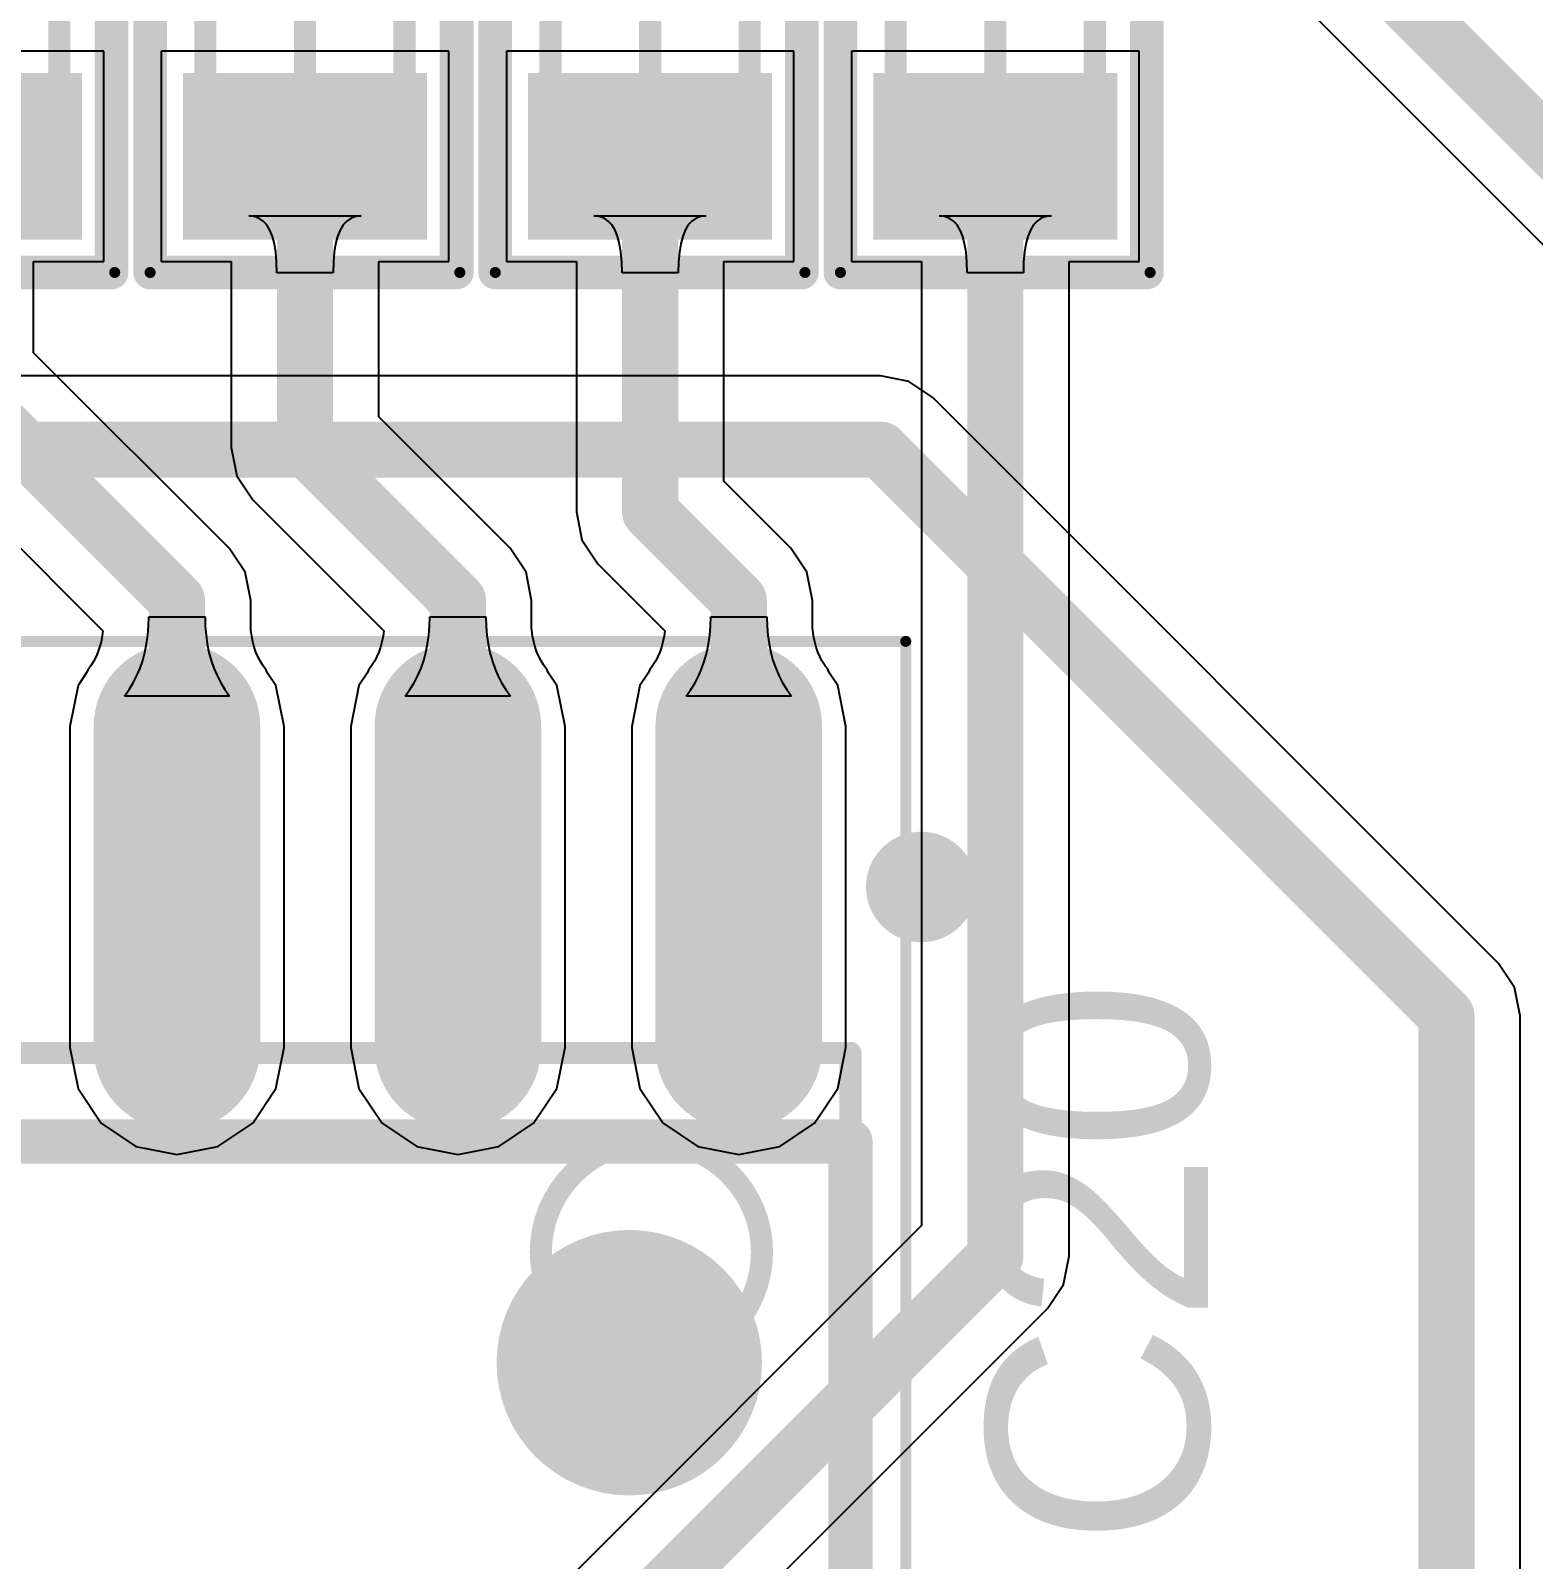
# Model space of a CAD drawing. Header units: inches. Extents: x 1.37 to 4.6, y 1.74 to 5.29.
# Drawn here: x 3.843 to 4.1105, y 2.9183 to 3.1903 of the extents above; entities that cross this region are included whole.
import ezdxf

# ---------------------------------------------------------------- set-up
doc = ezdxf.new("R2010")
doc.units = ezdxf.units.IN
doc.header["$MEASUREMENT"] = 0
for name, color, linetype in [('BottomLayer', 5, 'Continuous'), ('Mechanical13', 56, 'Continuous'), ('Mechanical15', 56, 'Continuous'), ('TopLayer', 1, 'Continuous'), ('TopOverlay', 2, 'Continuous'), ('TopPaste', 8, 'Continuous'), ('TopSolder', 216, 'Continuous')]:
    doc.layers.add(name, color=color, linetype=linetype)
doc.styles.add('Arial', font='', dxfattribs={"height": 0.2})
doc.styles.get('Arial').set_extended_font_data('Arial')

# ---------------------------------------------------------------- blocks, each defined once
blk = doc.blocks.new('SOP_16_22')
at = {"layer": 'TopLayer'}
h = blk.add_hatch(color=1, dxfattribs=at)
edge = h.paths.add_edge_path()
edge.add_arc((-0.07776, 0.175), 0.01083, 270, 450)
edge.add_line((-0.07776, 0.18583), (-0.13484, 0.18583))
edge.add_arc((-0.13484, 0.175), 0.01083, 90, 270)
edge.add_line((-0.13484, 0.16417), (-0.07776, 0.16417))
h = blk.add_hatch(color=1, dxfattribs=at)
edge = h.paths.add_edge_path()
edge.add_arc((-0.07776, 0.125), 0.01083, 270, 450)
edge.add_line((-0.07776, 0.13583), (-0.13484, 0.13583))
edge.add_arc((-0.13484, 0.125), 0.01083, 90, 270)
edge.add_line((-0.13484, 0.11417), (-0.07776, 0.11417))
h = blk.add_hatch(color=1, dxfattribs=at)
edge = h.paths.add_edge_path()
edge.add_arc((-0.07776, 0.075), 0.01083, 270, 450)
edge.add_line((-0.07776, 0.08583), (-0.13484, 0.08583))
edge.add_arc((-0.13484, 0.075), 0.01083, 90, 270)
edge.add_line((-0.13484, 0.06417), (-0.07776, 0.06417))
at = {"layer": 'TopPaste'}
h = blk.add_hatch(color=8, dxfattribs=at)
edge = h.paths.add_edge_path()
edge.add_arc((-0.07776, 0.175), 0.01083, 270, 450)
edge.add_line((-0.07776, 0.18583), (-0.13484, 0.18583))
edge.add_arc((-0.13484, 0.175), 0.01083, 90, 270)
edge.add_line((-0.13484, 0.16417), (-0.07776, 0.16417))
h = blk.add_hatch(color=8, dxfattribs=at)
edge = h.paths.add_edge_path()
edge.add_arc((-0.07776, 0.125), 0.01083, 270, 450)
edge.add_line((-0.07776, 0.13583), (-0.13484, 0.13583))
edge.add_arc((-0.13484, 0.125), 0.01083, 90, 270)
edge.add_line((-0.13484, 0.11417), (-0.07776, 0.11417))
h = blk.add_hatch(color=8, dxfattribs=at)
edge = h.paths.add_edge_path()
edge.add_arc((-0.07776, 0.075), 0.01083, 270, 450)
edge.add_line((-0.07776, 0.08583), (-0.13484, 0.08583))
edge.add_arc((-0.13484, 0.075), 0.01083, 90, 270)
edge.add_line((-0.13484, 0.06417), (-0.07776, 0.06417))
at = {"layer": 'TopSolder'}
h = blk.add_hatch(color=216, dxfattribs=at)
edge = h.paths.add_edge_path()
edge.add_arc((-0.07776, 0.175), 0.01483, 270, 450)
edge.add_line((-0.07776, 0.18983), (-0.13484, 0.18983))
edge.add_arc((-0.13484, 0.175), 0.01483, 90, 270)
edge.add_line((-0.13484, 0.16017), (-0.07776, 0.16017))
h = blk.add_hatch(color=216, dxfattribs=at)
edge = h.paths.add_edge_path()
edge.add_arc((-0.07776, 0.125), 0.01483, 270, 450)
edge.add_line((-0.07776, 0.13983), (-0.13484, 0.13983))
edge.add_arc((-0.13484, 0.125), 0.01483, 90, 270)
edge.add_line((-0.13484, 0.11017), (-0.07776, 0.11017))
h = blk.add_hatch(color=216, dxfattribs=at)
edge = h.paths.add_edge_path()
edge.add_arc((-0.07776, 0.075), 0.01483, 270, 450)
edge.add_line((-0.07776, 0.08983), (-0.13484, 0.08983))
edge.add_arc((-0.13484, 0.075), 0.01483, 90, 270)
edge.add_line((-0.13484, 0.06017), (-0.07776, 0.06017))
at = {"layer": 'Mechanical13', "const_width": 0.00394}
for points in [[(-0.07677, -0.19488), (-0.07677, 0.19488)], [(0.07677, 0.19488), (-0.07677, 0.19488)]]:
    blk.add_lwpolyline(points, dxfattribs=at)
at = {"layer": 'Mechanical13'}
for points, const_width in [([(-0.07776, 0.19488, 1), (-0.07579, 0.19488, 1)], 0.00197), ([(-0.07776, 0.19488, 1), (-0.07579, 0.19488, 1)], 0.00197), ([(-0.02165, 0.15945, 1), (-0.06102, 0.15945, 1)], 0.00394), ([(-0.06201, 0.15945, 1), (-0.06004, 0.15945, 1)], 0.00197), ([(-0.02264, 0.15945, 1), (-0.02067, 0.15945, 1)], 0.00197)]:
    blk.add_lwpolyline(points, format="xyb", close=True, dxfattribs=dict(at, const_width=const_width))
at = {"layer": 'Mechanical15', "const_width": 0.00197}
for points in [[(-0.15, -0.20472), (-0.15, 0.20472)], [(0.15, 0.20472), (-0.15, 0.20472)]]:
    blk.add_lwpolyline(points, dxfattribs=at)
at = {"layer": 'Mechanical15', "const_width": 0.000984}
blk.add_lwpolyline([(-0.15049, 0.20472, 1), (-0.14951, 0.20472, 1)], format="xyb", close=True, dxfattribs=at)
blk.add_lwpolyline([(-0.15049, 0.20472, 1), (-0.14951, 0.20472, 1)], format="xyb", close=True, dxfattribs=at)
at = {"layer": 'TopOverlay'}
for points, const_width in [([(-0.10138, 0.20748, 1), (-0.11122, 0.20748, 1)], 0.00984), ([(-0.11368, 0.20748, 1), (-0.10876, 0.20748, 1)], 0.00492), ([(-0.10384, 0.20748, 1), (-0.09892, 0.20748, 1)], 0.00492), ([(-0.06299, 0.19488, 1), (-0.05906, 0.19488, 1)], 0.00394), ([(-0.06299, 0.19488, 1), (-0.05906, 0.19488, 1)], 0.00394), ([(-0.00984, 0.15551, 1), (-0.03346, 0.15551, 1)], 0.02362), ([(-0.03937, 0.15551, 1), (-0.02756, 0.15551, 1)], 0.01181), ([(-0.01575, 0.15551, 1), (-0.00394, 0.15551, 1)], 0.01181)]:
    blk.add_lwpolyline(points, format="xyb", close=True, dxfattribs=dict(at, const_width=const_width))
at = {"layer": 'TopOverlay', "const_width": 0.00787}
for points in [[(-0.06102, -0.19488), (-0.06102, 0.19488)], [(0.06102, 0.19488), (-0.06102, 0.19488)]]:
    blk.add_lwpolyline(points, dxfattribs=at)
blk = doc.blocks.new('_________0603_99')
at = {"layer": 'TopLayer'}
for points in [[(-0.03937, -0.01772), (-0.03937, 0.01772), (-0.01772, 0.01772), (-0.01772, -0.01772)], [(0.01772, -0.01772), (0.01772, 0.01772), (0.03937, 0.01772), (0.03937, -0.01772)]]:
    blk.add_hatch(color=1, dxfattribs=at).paths.add_polyline_path(points)
at = {"layer": 'TopPaste'}
for points in [[(-0.03937, -0.01772), (-0.03937, 0.01772), (-0.01772, 0.01772), (-0.01772, -0.01772)], [(0.01772, -0.01772), (0.01772, 0.01772), (0.03937, 0.01772), (0.03937, -0.01772)]]:
    blk.add_hatch(color=8, dxfattribs=at).paths.add_polyline_path(points)
at = {"layer": 'TopSolder'}
for points in [[(-0.04337, -0.02172), (-0.04337, 0.02172), (-0.01372, 0.02172), (-0.01372, -0.02172)], [(0.01372, -0.02172), (0.01372, 0.02172), (0.04337, 0.02172), (0.04337, -0.02172)]]:
    blk.add_hatch(color=216, dxfattribs=at).paths.add_polyline_path(points)
at = {"layer": 'Mechanical13', "const_width": 0.00394}
for points in [[(-0.0315, 0.01772), (-0.0315, -0.01772)], [(-0.0315, 0.01772), (0.0315, 0.01772)], [(0.0315, 0.01772), (0.0315, -0.01772)], [(-0.0315, -0.01772), (0.0315, -0.01772)]]:
    blk.add_lwpolyline(points, dxfattribs=at)
at = {"layer": 'Mechanical13', "const_width": 0.00197}
for points in [[(-0.03248, 0.01772, 1), (-0.03051, 0.01772, 1)], [(-0.03248, 0.01772, 1), (-0.03051, 0.01772, 1)], [(0.03051, 0.01772, 1), (0.03248, 0.01772, 1)], [(0.03051, 0.01772, 1), (0.03248, 0.01772, 1)], [(-0.03248, -0.01772, 1), (-0.03051, -0.01772, 1)], [(-0.03248, -0.01772, 1), (-0.03051, -0.01772, 1)], [(0.03051, -0.01772, 1), (0.03248, -0.01772, 1)], [(0.03051, -0.01772, 1), (0.03248, -0.01772, 1)]]:
    blk.add_lwpolyline(points, format="xyb", close=True, dxfattribs=at)
at = {"layer": 'Mechanical15'}
for points, const_width in [([(-0.04921, 0.02756), (-0.04921, -0.02756)], 0.00197), ([(-0.04921, 0.02756), (0.04921, 0.02756)], 0.00197), ([(0.04921, 0.02756), (0.04921, -0.02756)], 0.00197), ([(0, 0.01772), (0, -0.01772)], 0.00394), ([(-0.01772, 0), (0.01772, 0)], 0.00394), ([(-0.04921, -0.02756), (0.04921, -0.02756)], 0.00197)]:
    blk.add_lwpolyline(points, dxfattribs=dict(at, const_width=const_width))
for points, const_width in [([(-0.0497, 0.02756, 1), (-0.04872, 0.02756, 1)], 0.000984), ([(-0.0497, 0.02756, 1), (-0.04872, 0.02756, 1)], 0.000984), ([(0.04872, 0.02756, 1), (0.0497, 0.02756, 1)], 0.000984), ([(0.04872, 0.02756, 1), (0.0497, 0.02756, 1)], 0.000984), ([(-0.00098, 0.01772, 1), (0.00098, 0.01772, 1)], 0.00197), ([(-0.0187, 0, 1), (-0.01673, 0, 1)], 0.00197), ([(0.01673, 0, 1), (0.0187, 0, 1)], 0.00197), ([(-0.00098, -0.01772, 1), (0.00098, -0.01772, 1)], 0.00197), ([(-0.0497, -0.02756, 1), (-0.04872, -0.02756, 1)], 0.000984), ([(-0.0497, -0.02756, 1), (-0.04872, -0.02756, 1)], 0.000984), ([(0.04872, -0.02756, 1), (0.0497, -0.02756, 1)], 0.000984), ([(0.04872, -0.02756, 1), (0.0497, -0.02756, 1)], 0.000984)]:
    blk.add_lwpolyline(points, format="xyb", close=True, dxfattribs=dict(at, const_width=const_width))
at = {"layer": 'TopOverlay', "const_width": 0.006}
for points in [[(-0.04921, 0.02756), (-0.04921, -0.027)], [(-0.04921, 0.02756), (0.049, 0.02756)], [(0.049, 0.02756), (0.049, -0.027)], [(-0.04921, -0.027), (0.049, -0.027)]]:
    blk.add_lwpolyline(points, dxfattribs=at)
at = {"layer": 'TopOverlay', "const_width": 0.003}
for points in [[(-0.05071, 0.02756, 1), (-0.04771, 0.02756, 1)], [(-0.05071, 0.02756, 1), (-0.04771, 0.02756, 1)], [(0.0475, 0.02756, 1), (0.0505, 0.02756, 1)], [(0.0475, 0.02756, 1), (0.0505, 0.02756, 1)], [(-0.05071, -0.027, 1), (-0.04771, -0.027, 1)], [(-0.05071, -0.027, 1), (-0.04771, -0.027, 1)], [(0.0475, -0.027, 1), (0.0505, -0.027, 1)], [(0.0475, -0.027, 1), (0.0505, -0.027, 1)]]:
    blk.add_lwpolyline(points, format="xyb", close=True, dxfattribs=at)
blk = doc.blocks.new('_________0603_101')
at = {"layer": 'TopLayer'}
for points in [[(-0.03937, -0.01772), (-0.03937, 0.01772), (-0.01772, 0.01772), (-0.01772, -0.01772)], [(0.01772, -0.01772), (0.01772, 0.01772), (0.03937, 0.01772), (0.03937, -0.01772)]]:
    blk.add_hatch(color=1, dxfattribs=at).paths.add_polyline_path(points)
at = {"layer": 'TopPaste'}
for points in [[(-0.03937, -0.01772), (-0.03937, 0.01772), (-0.01772, 0.01772), (-0.01772, -0.01772)], [(0.01772, -0.01772), (0.01772, 0.01772), (0.03937, 0.01772), (0.03937, -0.01772)]]:
    blk.add_hatch(color=8, dxfattribs=at).paths.add_polyline_path(points)
at = {"layer": 'TopSolder'}
for points in [[(-0.04337, -0.02172), (-0.04337, 0.02172), (-0.01372, 0.02172), (-0.01372, -0.02172)], [(0.01372, -0.02172), (0.01372, 0.02172), (0.04337, 0.02172), (0.04337, -0.02172)]]:
    blk.add_hatch(color=216, dxfattribs=at).paths.add_polyline_path(points)
at = {"layer": 'Mechanical13', "const_width": 0.00394}
for points in [[(-0.0315, 0.01772), (-0.0315, -0.01772)], [(-0.0315, 0.01772), (0.0315, 0.01772)], [(0.0315, 0.01772), (0.0315, -0.01772)], [(-0.0315, -0.01772), (0.0315, -0.01772)]]:
    blk.add_lwpolyline(points, dxfattribs=at)
at = {"layer": 'Mechanical13', "const_width": 0.00197}
for points in [[(-0.03248, 0.01772, 1), (-0.03051, 0.01772, 1)], [(-0.03248, 0.01772, 1), (-0.03051, 0.01772, 1)], [(0.03051, 0.01772, 1), (0.03248, 0.01772, 1)], [(0.03051, 0.01772, 1), (0.03248, 0.01772, 1)], [(-0.03248, -0.01772, 1), (-0.03051, -0.01772, 1)], [(-0.03248, -0.01772, 1), (-0.03051, -0.01772, 1)], [(0.03051, -0.01772, 1), (0.03248, -0.01772, 1)], [(0.03051, -0.01772, 1), (0.03248, -0.01772, 1)]]:
    blk.add_lwpolyline(points, format="xyb", close=True, dxfattribs=at)
at = {"layer": 'Mechanical15'}
for points, const_width in [([(-0.04921, 0.02756), (-0.04921, -0.02756)], 0.00197), ([(-0.04921, 0.02756), (0.04921, 0.02756)], 0.00197), ([(0.04921, 0.02756), (0.04921, -0.02756)], 0.00197), ([(0, 0.01772), (0, -0.01772)], 0.00394), ([(-0.01772, 0), (0.01772, 0)], 0.00394), ([(-0.04921, -0.02756), (0.04921, -0.02756)], 0.00197)]:
    blk.add_lwpolyline(points, dxfattribs=dict(at, const_width=const_width))
for points, const_width in [([(-0.0497, 0.02756, 1), (-0.04872, 0.02756, 1)], 0.000984), ([(-0.0497, 0.02756, 1), (-0.04872, 0.02756, 1)], 0.000984), ([(0.04872, 0.02756, 1), (0.0497, 0.02756, 1)], 0.000984), ([(0.04872, 0.02756, 1), (0.0497, 0.02756, 1)], 0.000984), ([(-0.00098, 0.01772, 1), (0.00098, 0.01772, 1)], 0.00197), ([(-0.0187, 0, 1), (-0.01673, 0, 1)], 0.00197), ([(0.01673, 0, 1), (0.0187, 0, 1)], 0.00197), ([(-0.00098, -0.01772, 1), (0.00098, -0.01772, 1)], 0.00197), ([(-0.0497, -0.02756, 1), (-0.04872, -0.02756, 1)], 0.000984), ([(-0.0497, -0.02756, 1), (-0.04872, -0.02756, 1)], 0.000984), ([(0.04872, -0.02756, 1), (0.0497, -0.02756, 1)], 0.000984), ([(0.04872, -0.02756, 1), (0.0497, -0.02756, 1)], 0.000984)]:
    blk.add_lwpolyline(points, format="xyb", close=True, dxfattribs=dict(at, const_width=const_width))
at = {"layer": 'TopOverlay', "const_width": 0.006}
for points in [[(-0.04921, 0.02756), (-0.04921, -0.027)], [(-0.04921, 0.02756), (0.049, 0.02756)], [(0.049, 0.02756), (0.049, -0.027)], [(-0.04921, -0.027), (0.049, -0.027)]]:
    blk.add_lwpolyline(points, dxfattribs=at)
at = {"layer": 'TopOverlay', "const_width": 0.003}
for points in [[(-0.05071, 0.02756, 1), (-0.04771, 0.02756, 1)], [(-0.05071, 0.02756, 1), (-0.04771, 0.02756, 1)], [(0.0475, 0.02756, 1), (0.0505, 0.02756, 1)], [(0.0475, 0.02756, 1), (0.0505, 0.02756, 1)], [(-0.05071, -0.027, 1), (-0.04771, -0.027, 1)], [(-0.05071, -0.027, 1), (-0.04771, -0.027, 1)], [(0.0475, -0.027, 1), (0.0505, -0.027, 1)], [(0.0475, -0.027, 1), (0.0505, -0.027, 1)]]:
    blk.add_lwpolyline(points, format="xyb", close=True, dxfattribs=at)
blk = doc.blocks.new('_________0603_103')
at = {"layer": 'TopLayer'}
for points in [[(-0.03937, -0.01772), (-0.03937, 0.01772), (-0.01772, 0.01772), (-0.01772, -0.01772)], [(0.01772, -0.01772), (0.01772, 0.01772), (0.03937, 0.01772), (0.03937, -0.01772)]]:
    blk.add_hatch(color=1, dxfattribs=at).paths.add_polyline_path(points)
at = {"layer": 'TopPaste'}
for points in [[(-0.03937, -0.01772), (-0.03937, 0.01772), (-0.01772, 0.01772), (-0.01772, -0.01772)], [(0.01772, -0.01772), (0.01772, 0.01772), (0.03937, 0.01772), (0.03937, -0.01772)]]:
    blk.add_hatch(color=8, dxfattribs=at).paths.add_polyline_path(points)
at = {"layer": 'TopSolder'}
for points in [[(-0.04337, -0.02172), (-0.04337, 0.02172), (-0.01372, 0.02172), (-0.01372, -0.02172)], [(0.01372, -0.02172), (0.01372, 0.02172), (0.04337, 0.02172), (0.04337, -0.02172)]]:
    blk.add_hatch(color=216, dxfattribs=at).paths.add_polyline_path(points)
at = {"layer": 'Mechanical13', "const_width": 0.00394}
for points in [[(-0.0315, 0.01772), (-0.0315, -0.01772)], [(-0.0315, 0.01772), (0.0315, 0.01772)], [(0.0315, 0.01772), (0.0315, -0.01772)], [(-0.0315, -0.01772), (0.0315, -0.01772)]]:
    blk.add_lwpolyline(points, dxfattribs=at)
at = {"layer": 'Mechanical13', "const_width": 0.00197}
for points in [[(-0.03248, 0.01772, 1), (-0.03051, 0.01772, 1)], [(-0.03248, 0.01772, 1), (-0.03051, 0.01772, 1)], [(0.03051, 0.01772, 1), (0.03248, 0.01772, 1)], [(0.03051, 0.01772, 1), (0.03248, 0.01772, 1)], [(-0.03248, -0.01772, 1), (-0.03051, -0.01772, 1)], [(-0.03248, -0.01772, 1), (-0.03051, -0.01772, 1)], [(0.03051, -0.01772, 1), (0.03248, -0.01772, 1)], [(0.03051, -0.01772, 1), (0.03248, -0.01772, 1)]]:
    blk.add_lwpolyline(points, format="xyb", close=True, dxfattribs=at)
at = {"layer": 'Mechanical15'}
for points, const_width in [([(-0.04921, 0.02756), (-0.04921, -0.02756)], 0.00197), ([(-0.04921, 0.02756), (0.04921, 0.02756)], 0.00197), ([(0.04921, 0.02756), (0.04921, -0.02756)], 0.00197), ([(0, 0.01772), (0, -0.01772)], 0.00394), ([(-0.01772, 0), (0.01772, 0)], 0.00394), ([(-0.04921, -0.02756), (0.04921, -0.02756)], 0.00197)]:
    blk.add_lwpolyline(points, dxfattribs=dict(at, const_width=const_width))
for points, const_width in [([(-0.0497, 0.02756, 1), (-0.04872, 0.02756, 1)], 0.000984), ([(-0.0497, 0.02756, 1), (-0.04872, 0.02756, 1)], 0.000984), ([(0.04872, 0.02756, 1), (0.0497, 0.02756, 1)], 0.000984), ([(0.04872, 0.02756, 1), (0.0497, 0.02756, 1)], 0.000984), ([(-0.00098, 0.01772, 1), (0.00098, 0.01772, 1)], 0.00197), ([(-0.0187, 0, 1), (-0.01673, 0, 1)], 0.00197), ([(0.01673, 0, 1), (0.0187, 0, 1)], 0.00197), ([(-0.00098, -0.01772, 1), (0.00098, -0.01772, 1)], 0.00197), ([(-0.0497, -0.02756, 1), (-0.04872, -0.02756, 1)], 0.000984), ([(-0.0497, -0.02756, 1), (-0.04872, -0.02756, 1)], 0.000984), ([(0.04872, -0.02756, 1), (0.0497, -0.02756, 1)], 0.000984), ([(0.04872, -0.02756, 1), (0.0497, -0.02756, 1)], 0.000984)]:
    blk.add_lwpolyline(points, format="xyb", close=True, dxfattribs=dict(at, const_width=const_width))
at = {"layer": 'TopOverlay', "const_width": 0.006}
for points in [[(-0.04921, 0.02756), (-0.04921, -0.027)], [(-0.04921, 0.02756), (0.049, 0.02756)], [(0.049, 0.02756), (0.049, -0.027)], [(-0.04921, -0.027), (0.049, -0.027)]]:
    blk.add_lwpolyline(points, dxfattribs=at)
at = {"layer": 'TopOverlay', "const_width": 0.003}
for points in [[(-0.05071, 0.02756, 1), (-0.04771, 0.02756, 1)], [(-0.05071, 0.02756, 1), (-0.04771, 0.02756, 1)], [(0.0475, 0.02756, 1), (0.0505, 0.02756, 1)], [(0.0475, 0.02756, 1), (0.0505, 0.02756, 1)], [(-0.05071, -0.027, 1), (-0.04771, -0.027, 1)], [(-0.05071, -0.027, 1), (-0.04771, -0.027, 1)], [(0.0475, -0.027, 1), (0.0505, -0.027, 1)], [(0.0475, -0.027, 1), (0.0505, -0.027, 1)]]:
    blk.add_lwpolyline(points, format="xyb", close=True, dxfattribs=at)
blk = doc.blocks.new('_________0603_105')
at = {"layer": 'TopLayer'}
for points in [[(-0.03937, -0.01772), (-0.03937, 0.01772), (-0.01772, 0.01772), (-0.01772, -0.01772)], [(0.01772, -0.01772), (0.01772, 0.01772), (0.03937, 0.01772), (0.03937, -0.01772)]]:
    blk.add_hatch(color=1, dxfattribs=at).paths.add_polyline_path(points)
at = {"layer": 'TopPaste'}
for points in [[(-0.03937, -0.01772), (-0.03937, 0.01772), (-0.01772, 0.01772), (-0.01772, -0.01772)], [(0.01772, -0.01772), (0.01772, 0.01772), (0.03937, 0.01772), (0.03937, -0.01772)]]:
    blk.add_hatch(color=8, dxfattribs=at).paths.add_polyline_path(points)
at = {"layer": 'TopSolder'}
for points in [[(-0.04337, -0.02172), (-0.04337, 0.02172), (-0.01372, 0.02172), (-0.01372, -0.02172)], [(0.01372, -0.02172), (0.01372, 0.02172), (0.04337, 0.02172), (0.04337, -0.02172)]]:
    blk.add_hatch(color=216, dxfattribs=at).paths.add_polyline_path(points)
at = {"layer": 'Mechanical13', "const_width": 0.00394}
for points in [[(-0.0315, 0.01772), (-0.0315, -0.01772)], [(-0.0315, 0.01772), (0.0315, 0.01772)], [(0.0315, 0.01772), (0.0315, -0.01772)], [(-0.0315, -0.01772), (0.0315, -0.01772)]]:
    blk.add_lwpolyline(points, dxfattribs=at)
at = {"layer": 'Mechanical13', "const_width": 0.00197}
for points in [[(-0.03248, 0.01772, 1), (-0.03051, 0.01772, 1)], [(-0.03248, 0.01772, 1), (-0.03051, 0.01772, 1)], [(0.03051, 0.01772, 1), (0.03248, 0.01772, 1)], [(0.03051, 0.01772, 1), (0.03248, 0.01772, 1)], [(-0.03248, -0.01772, 1), (-0.03051, -0.01772, 1)], [(-0.03248, -0.01772, 1), (-0.03051, -0.01772, 1)], [(0.03051, -0.01772, 1), (0.03248, -0.01772, 1)], [(0.03051, -0.01772, 1), (0.03248, -0.01772, 1)]]:
    blk.add_lwpolyline(points, format="xyb", close=True, dxfattribs=at)
at = {"layer": 'Mechanical15'}
for points, const_width in [([(-0.04921, 0.02756), (-0.04921, -0.02756)], 0.00197), ([(-0.04921, 0.02756), (0.04921, 0.02756)], 0.00197), ([(0.04921, 0.02756), (0.04921, -0.02756)], 0.00197), ([(0, 0.01772), (0, -0.01772)], 0.00394), ([(-0.01772, 0), (0.01772, 0)], 0.00394), ([(-0.04921, -0.02756), (0.04921, -0.02756)], 0.00197)]:
    blk.add_lwpolyline(points, dxfattribs=dict(at, const_width=const_width))
for points, const_width in [([(-0.0497, 0.02756, 1), (-0.04872, 0.02756, 1)], 0.000984), ([(-0.0497, 0.02756, 1), (-0.04872, 0.02756, 1)], 0.000984), ([(0.04872, 0.02756, 1), (0.0497, 0.02756, 1)], 0.000984), ([(0.04872, 0.02756, 1), (0.0497, 0.02756, 1)], 0.000984), ([(-0.00098, 0.01772, 1), (0.00098, 0.01772, 1)], 0.00197), ([(-0.0187, 0, 1), (-0.01673, 0, 1)], 0.00197), ([(0.01673, 0, 1), (0.0187, 0, 1)], 0.00197), ([(-0.00098, -0.01772, 1), (0.00098, -0.01772, 1)], 0.00197), ([(-0.0497, -0.02756, 1), (-0.04872, -0.02756, 1)], 0.000984), ([(-0.0497, -0.02756, 1), (-0.04872, -0.02756, 1)], 0.000984), ([(0.04872, -0.02756, 1), (0.0497, -0.02756, 1)], 0.000984), ([(0.04872, -0.02756, 1), (0.0497, -0.02756, 1)], 0.000984)]:
    blk.add_lwpolyline(points, format="xyb", close=True, dxfattribs=dict(at, const_width=const_width))
at = {"layer": 'TopOverlay', "const_width": 0.006}
for points in [[(-0.04921, 0.02756), (-0.04921, -0.027)], [(-0.04921, 0.02756), (0.049, 0.02756)], [(0.049, 0.02756), (0.049, -0.027)], [(-0.04921, -0.027), (0.049, -0.027)]]:
    blk.add_lwpolyline(points, dxfattribs=at)
at = {"layer": 'TopOverlay', "const_width": 0.003}
for points in [[(-0.05071, 0.02756, 1), (-0.04771, 0.02756, 1)], [(-0.05071, 0.02756, 1), (-0.04771, 0.02756, 1)], [(0.0475, 0.02756, 1), (0.0505, 0.02756, 1)], [(0.0475, 0.02756, 1), (0.0505, 0.02756, 1)], [(-0.05071, -0.027, 1), (-0.04771, -0.027, 1)], [(-0.05071, -0.027, 1), (-0.04771, -0.027, 1)], [(0.0475, -0.027, 1), (0.0505, -0.027, 1)], [(0.0475, -0.027, 1), (0.0505, -0.027, 1)]]:
    blk.add_lwpolyline(points, format="xyb", close=True, dxfattribs=at)

msp = doc.modelspace()

# ---------------------------------------------------------------- linework, layer by layer
at = {"layer": 'BottomLayer'}
for p, q in [((3.99428, 3.12885), (3.33972, 3.12885)), ((3.9993, 3.12785), (3.99428, 3.12885)), ((4.00356, 3.125), (3.9993, 3.12785)), ((4.10428, 3.02428), (4.00356, 3.125)), ((4.10713, 3.02002), (4.10428, 3.02428)), ((4.10813, 3.015), (4.10713, 3.02002)), ((4.10813, 2.76), (4.10813, 3.015))]:
    msp.add_line(p, q, dxfattribs=at)
at = {"layer": 'BottomLayer', "const_width": 0.01}
for points in [[(3.33428, 3.11572), (3.99428, 3.11572)], [(3.99428, 3.11572), (4.095, 3.015)], [(4.095, 2.76), (4.095, 3.015)]]:
    msp.add_lwpolyline(points, dxfattribs=at)
at = {"layer": 'BottomLayer', "const_width": 0.005}
for points in [[(3.99178, 3.11572, 1), (3.99678, 3.11572, 1)], [(3.99178, 3.11572, 1), (3.99678, 3.11572, 1)], [(4.0925, 3.015, 1), (4.0975, 3.015, 1)], [(4.0925, 3.015, 1), (4.0975, 3.015, 1)]]:
    msp.add_lwpolyline(points, format="xyb", close=True, dxfattribs=at)
at = {"layer": 'TopLayer'}
for p, q in [((4.05251, 3.21187), (4.1186, 3.14579)), ((3.85601, 3.18661), (3.80482, 3.18661)), ((3.85601, 3.14921), (3.85601, 3.18661)), ((3.91743, 3.18661), (3.86625, 3.18661)), ((3.86625, 3.18661), (3.86625, 3.14921)), ((3.91743, 3.14921), (3.91743, 3.18661)), ((3.97886, 3.18661), (3.92768, 3.18661)), ((3.92768, 3.18661), (3.92768, 3.14921)), ((3.97886, 3.14921), (3.97886, 3.18661)), ((4.04029, 3.18661), (3.98911, 3.18661)), ((3.98911, 3.18661), (3.98911, 3.14921)), ((4.04029, 3.14921), (4.04029, 3.18661)), ((3.88279, 3.15722), (3.88184, 3.15733)), ((3.88184, 3.15733), (3.90184, 3.15733)), ((3.88364, 3.15692), (3.88279, 3.15722)), ((3.88439, 3.15641), (3.88364, 3.15692)), ((3.88504, 3.15571), (3.88439, 3.15641)), ((3.88559, 3.1548), (3.88504, 3.15571)), ((3.89864, 3.15571), (3.89809, 3.1548)), ((3.89929, 3.15641), (3.89864, 3.15571)), ((3.90004, 3.15692), (3.89929, 3.15641)), ((3.90089, 3.15722), (3.90004, 3.15692)), ((3.90184, 3.15733), (3.90089, 3.15722)), ((3.94422, 3.15722), (3.94327, 3.15733)), ((3.94327, 3.15733), (3.96327, 3.15733)), ((3.94507, 3.15692), (3.94422, 3.15722)), ((3.94582, 3.15641), (3.94507, 3.15692)), ((3.94647, 3.15571), (3.94582, 3.15641)), ((3.94702, 3.1548), (3.94647, 3.15571)), ((3.96007, 3.15571), (3.95952, 3.1548)), ((3.96072, 3.15641), (3.96007, 3.15571)), ((3.96147, 3.15692), (3.96072, 3.15641)), ((3.96232, 3.15722), (3.96147, 3.15692)), ((3.96327, 3.15733), (3.96232, 3.15722)), ((4.00565, 3.15722), (4.0047, 3.15733)), ((4.0047, 3.15733), (4.0247, 3.15733)), ((4.0065, 3.15692), (4.00565, 3.15722)), ((4.00725, 3.15641), (4.0065, 3.15692)), ((4.0079, 3.15571), (4.00725, 3.15641)), ((4.00845, 3.1548), (4.0079, 3.15571)), ((4.0215, 3.15571), (4.02095, 3.1548)), ((4.02215, 3.15641), (4.0215, 3.15571)), ((4.0229, 3.15692), (4.02215, 3.15641)), ((4.02375, 3.15722), (4.0229, 3.15692)), ((4.0247, 3.15733), (4.02375, 3.15722)), ((3.88604, 3.15368), (3.88559, 3.1548)), ((3.88639, 3.15237), (3.88604, 3.15368)), ((3.89764, 3.15368), (3.89729, 3.15237)), ((3.89809, 3.1548), (3.89764, 3.15368)), ((3.94747, 3.15368), (3.94702, 3.1548)), ((3.94782, 3.15237), (3.94747, 3.15368)), ((3.95907, 3.15368), (3.95872, 3.15237)), ((3.95952, 3.1548), (3.95907, 3.15368)), ((4.0089, 3.15368), (4.00845, 3.1548)), ((4.00925, 3.15237), (4.0089, 3.15368)), ((4.0205, 3.15368), (4.02015, 3.15237)), ((4.02095, 3.1548), (4.0205, 3.15368)), ((3.88664, 3.15085), (3.88639, 3.15237)), ((3.88679, 3.14913), (3.88664, 3.15085)), ((3.89704, 3.15085), (3.89689, 3.14913)), ((3.89729, 3.15237), (3.89704, 3.15085)), ((3.94807, 3.15085), (3.94782, 3.15237)), ((3.94822, 3.14913), (3.94807, 3.15085)), ((3.95847, 3.15085), (3.95832, 3.14913)), ((3.95872, 3.15237), (3.95847, 3.15085)), ((4.0095, 3.15085), (4.00925, 3.15237)), ((4.00965, 3.14913), (4.0095, 3.15085)), ((4.0199, 3.15085), (4.01975, 3.14913)), ((4.02015, 3.15237), (4.0199, 3.15085)), ((3.84354, 3.13297), (3.84354, 3.14921)), ((3.84354, 3.14921), (3.85601, 3.14921)), ((3.86625, 3.14921), (3.87872, 3.14921)), ((3.87872, 3.14921), (3.87872, 3.1161)), ((3.88684, 3.14721), (3.88679, 3.14913)), ((3.89689, 3.14913), (3.89684, 3.14721)), ((3.90497, 3.12154), (3.90497, 3.14921)), ((3.90497, 3.14921), (3.91743, 3.14921)), ((3.92768, 3.14921), (3.94015, 3.14921)), ((3.94015, 3.14921), (3.94015, 3.10467)), ((3.94827, 3.14721), (3.94822, 3.14913)), ((3.95832, 3.14913), (3.95827, 3.14721)), ((3.9664, 3.11011), (3.9664, 3.14921)), ((3.9664, 3.14921), (3.97886, 3.14921)), ((3.98911, 3.14921), (4.00157, 3.14921)), ((4.00157, 3.14921), (4.00157, 2.97765)), ((4.0097, 3.14721), (4.00965, 3.14913)), ((4.01975, 3.14913), (4.0197, 3.14721)), ((4.02783, 2.97222), (4.02783, 3.14921)), ((4.02783, 3.14921), (4.04029, 3.14921)), ((3.89684, 3.14721), (3.88684, 3.14721)), ((3.95827, 3.14721), (3.94827, 3.14721)), ((4.0197, 3.14721), (4.0097, 3.14721)), ((3.87834, 3.09817), (3.84354, 3.13297)), ((3.92834, 3.09817), (3.90497, 3.12154)), ((3.82113, 3.11825), (3.85588, 3.0835)), ((3.87872, 3.1161), (3.87972, 3.11108)), ((3.87972, 3.11108), (3.88256, 3.10682)), ((3.97834, 3.09817), (3.9664, 3.11011)), ((3.88256, 3.10682), (3.90588, 3.0835)), ((3.94015, 3.10467), (3.94114, 3.09965)), ((3.94114, 3.09965), (3.94399, 3.09539)), ((3.88118, 3.09392), (3.87834, 3.09817)), ((3.93118, 3.09392), (3.92834, 3.09817)), ((3.98118, 3.09392), (3.97834, 3.09817)), ((3.88218, 3.08889), (3.88118, 3.09392)), ((3.93218, 3.08889), (3.93118, 3.09392)), ((3.94399, 3.09539), (3.95588, 3.0835)), ((3.98218, 3.08889), (3.98118, 3.09392)), ((3.88218, 3.08397), (3.88218, 3.08889)), ((3.93218, 3.08397), (3.93218, 3.08889)), ((3.98218, 3.08397), (3.98218, 3.08889)), ((3.86401, 3.08431), (3.86405, 3.08597)), ((3.86405, 3.08597), (3.87405, 3.08597)), ((3.87405, 3.08597), (3.8741, 3.08431)), ((3.91401, 3.08431), (3.91405, 3.08597)), ((3.91405, 3.08597), (3.92405, 3.08597)), ((3.92405, 3.08597), (3.9241, 3.08431)), ((3.96401, 3.08431), (3.96405, 3.08597)), ((3.96405, 3.08597), (3.97405, 3.08597)), ((3.97405, 3.08597), (3.9741, 3.08431)), ((3.85575, 3.08252), (3.85554, 3.08152)), ((3.85588, 3.0835), (3.85575, 3.08252)), ((3.86366, 3.08116), (3.86388, 3.08271)), ((3.86388, 3.08271), (3.86401, 3.08431)), ((3.8741, 3.08431), (3.87423, 3.08271)), ((3.87423, 3.08271), (3.87445, 3.08116)), ((3.88221, 3.08359), (3.88218, 3.08397)), ((3.88236, 3.08252), (3.88221, 3.08359)), ((3.88256, 3.08152), (3.88236, 3.08252)), ((3.90575, 3.08252), (3.90554, 3.08152)), ((3.90588, 3.0835), (3.90575, 3.08252)), ((3.91366, 3.08116), (3.91388, 3.08271)), ((3.91388, 3.08271), (3.91401, 3.08431)), ((3.9241, 3.08431), (3.92423, 3.08271)), ((3.92423, 3.08271), (3.92445, 3.08116)), ((3.93221, 3.08359), (3.93218, 3.08397)), ((3.93236, 3.08252), (3.93221, 3.08359)), ((3.93256, 3.08152), (3.93236, 3.08252)), ((3.95575, 3.08252), (3.95554, 3.08152)), ((3.95588, 3.0835), (3.95575, 3.08252)), ((3.96366, 3.08116), (3.96388, 3.08271)), ((3.96388, 3.08271), (3.96401, 3.08431)), ((3.9741, 3.08431), (3.97423, 3.08271)), ((3.97423, 3.08271), (3.97445, 3.08116)), ((3.98221, 3.08359), (3.98218, 3.08397)), ((3.98236, 3.08252), (3.98221, 3.08359)), ((3.98256, 3.08152), (3.98236, 3.08252)), ((3.85499, 3.07972), (3.85465, 3.07892)), ((3.85529, 3.08059), (3.85499, 3.07972)), ((3.85554, 3.08152), (3.85529, 3.08059)), ((3.86297, 3.07822), (3.86336, 3.07966)), ((3.86336, 3.07966), (3.86366, 3.08116)), ((3.87445, 3.08116), (3.87475, 3.07966)), ((3.87475, 3.07966), (3.87514, 3.07822)), ((3.88282, 3.08059), (3.88256, 3.08152)), ((3.88312, 3.07972), (3.88282, 3.08059)), ((3.88346, 3.07892), (3.88312, 3.07972)), ((3.90499, 3.07972), (3.90465, 3.07892)), ((3.90529, 3.08059), (3.90499, 3.07972)), ((3.90554, 3.08152), (3.90529, 3.08059)), ((3.91297, 3.07822), (3.91336, 3.07966)), ((3.91336, 3.07966), (3.91366, 3.08116)), ((3.92445, 3.08116), (3.92475, 3.07966)), ((3.92475, 3.07966), (3.92514, 3.07822)), ((3.93282, 3.08059), (3.93256, 3.08152)), ((3.93312, 3.07972), (3.93282, 3.08059)), ((3.93346, 3.07892), (3.93312, 3.07972)), ((3.95499, 3.07972), (3.95465, 3.07892)), ((3.95529, 3.08059), (3.95499, 3.07972)), ((3.95554, 3.08152), (3.95529, 3.08059)), ((3.96297, 3.07822), (3.96336, 3.07966)), ((3.96336, 3.07966), (3.96366, 3.08116)), ((3.97445, 3.08116), (3.97475, 3.07966)), ((3.97475, 3.07966), (3.97514, 3.07822)), ((3.98282, 3.08059), (3.98256, 3.08152)), ((3.98312, 3.07972), (3.98282, 3.08059)), ((3.98346, 3.07892), (3.98312, 3.07972)), ((3.85382, 3.07743), (3.85316, 3.07651)), ((3.85426, 3.07816), (3.85382, 3.07743)), ((3.85465, 3.07892), (3.85426, 3.07816)), ((3.86192, 3.07551), (3.86249, 3.07684)), ((3.86249, 3.07684), (3.86297, 3.07822)), ((3.87514, 3.07822), (3.87562, 3.07684)), ((3.87562, 3.07684), (3.87619, 3.07551)), ((3.88385, 3.07816), (3.88346, 3.07892)), ((3.88429, 3.07743), (3.88385, 3.07816)), ((3.88495, 3.07651), (3.88429, 3.07743)), ((3.90382, 3.07743), (3.90316, 3.07651)), ((3.90426, 3.07816), (3.90382, 3.07743)), ((3.90465, 3.07892), (3.90426, 3.07816)), ((3.91192, 3.07551), (3.91249, 3.07684)), ((3.91249, 3.07684), (3.91297, 3.07822)), ((3.92514, 3.07822), (3.92562, 3.07684)), ((3.92562, 3.07684), (3.92619, 3.07551)), ((3.93385, 3.07816), (3.93346, 3.07892)), ((3.93429, 3.07743), (3.93385, 3.07816)), ((3.93495, 3.07651), (3.93429, 3.07743)), ((3.95382, 3.07743), (3.95316, 3.07651)), ((3.95426, 3.07816), (3.95382, 3.07743)), ((3.95465, 3.07892), (3.95426, 3.07816)), ((3.96192, 3.07551), (3.96249, 3.07684)), ((3.96249, 3.07684), (3.96297, 3.07822)), ((3.97514, 3.07822), (3.97562, 3.07684)), ((3.97562, 3.07684), (3.97619, 3.07551)), ((3.98385, 3.07816), (3.98346, 3.07892)), ((3.98429, 3.07743), (3.98385, 3.07816)), ((3.98495, 3.07651), (3.98429, 3.07743)), ((3.85291, 3.07596), (3.85144, 3.07375)), ((3.85316, 3.07651), (3.85291, 3.07596)), ((3.86053, 3.07302), (3.86127, 3.07423)), ((3.86127, 3.07423), (3.86192, 3.07551)), ((3.87619, 3.07551), (3.87684, 3.07423)), ((3.87684, 3.07423), (3.87758, 3.07302)), ((3.88519, 3.07596), (3.88495, 3.07651)), ((3.88667, 3.07375), (3.88519, 3.07596)), ((3.90291, 3.07596), (3.90144, 3.07375)), ((3.90316, 3.07651), (3.90291, 3.07596)), ((3.91053, 3.07302), (3.91127, 3.07423)), ((3.91127, 3.07423), (3.91192, 3.07551)), ((3.92619, 3.07551), (3.92684, 3.07423)), ((3.92684, 3.07423), (3.92758, 3.07302)), ((3.93519, 3.07596), (3.93495, 3.07651)), ((3.93667, 3.07375), (3.93519, 3.07596)), ((3.95291, 3.07596), (3.95144, 3.07375)), ((3.95316, 3.07651), (3.95291, 3.07596)), ((3.96053, 3.07302), (3.96127, 3.07423)), ((3.96127, 3.07423), (3.96192, 3.07551)), ((3.97619, 3.07551), (3.97684, 3.07423)), ((3.97684, 3.07423), (3.97758, 3.07302)), ((3.98519, 3.07596), (3.98495, 3.07651)), ((3.98667, 3.07375), (3.98519, 3.07596)), ((3.85144, 3.07375), (3.84999, 3.06646)), ((3.8597, 3.07186), (3.86053, 3.07302)), ((3.87841, 3.07186), (3.8597, 3.07186)), ((3.87758, 3.07302), (3.87841, 3.07186)), ((3.88812, 3.06646), (3.88667, 3.07375)), ((3.90144, 3.07375), (3.89999, 3.06646)), ((3.9097, 3.07186), (3.91053, 3.07302)), ((3.92841, 3.07186), (3.9097, 3.07186)), ((3.92758, 3.07302), (3.92841, 3.07186)), ((3.93812, 3.06646), (3.93667, 3.07375)), ((3.95144, 3.07375), (3.94999, 3.06646)), ((3.9597, 3.07186), (3.96053, 3.07302)), ((3.97841, 3.07186), (3.9597, 3.07186)), ((3.97758, 3.07302), (3.97841, 3.07186)), ((3.98812, 3.06646), (3.98667, 3.07375)), ((3.84999, 3.06646), (3.84999, 3.00937)), ((3.88812, 3.00937), (3.88812, 3.06646)), ((3.89999, 3.06646), (3.89999, 3.00937)), ((3.93812, 3.00937), (3.93812, 3.06646)), ((3.94999, 3.06646), (3.94999, 3.00937)), ((3.98812, 3.00937), (3.98812, 3.06646)), ((3.84999, 3.00937), (3.85144, 3.00207)), ((3.88667, 3.00207), (3.88812, 3.00937)), ((3.89999, 3.00937), (3.90144, 3.00207)), ((3.93667, 3.00207), (3.93812, 3.00937)), ((3.94999, 3.00937), (3.95144, 3.00207)), ((3.98667, 3.00207), (3.98812, 3.00937)), ((3.85144, 3.00207), (3.85557, 2.99589)), ((3.88254, 2.99589), (3.88667, 3.00207)), ((3.90144, 3.00207), (3.90557, 2.99589)), ((3.93254, 2.99589), (3.93667, 3.00207)), ((3.95144, 3.00207), (3.95557, 2.99589)), ((3.98254, 2.99589), (3.98667, 3.00207)), ((3.85557, 2.99589), (3.86176, 2.99175)), ((3.87635, 2.99175), (3.88254, 2.99589)), ((3.90557, 2.99589), (3.91176, 2.99175)), ((3.92635, 2.99175), (3.93254, 2.99589)), ((3.95557, 2.99589), (3.96176, 2.99175)), ((3.97635, 2.99175), (3.98254, 2.99589)), ((3.86176, 2.99175), (3.86905, 2.9903)), ((3.86905, 2.9903), (3.87635, 2.99175)), ((3.91176, 2.99175), (3.91905, 2.9903)), ((3.91905, 2.9903), (3.92635, 2.99175)), ((3.96176, 2.99175), (3.96905, 2.9903)), ((3.96905, 2.9903), (3.97635, 2.99175)), ((4.00157, 2.97765), (3.90977, 2.88585)), ((4.02683, 2.96719), (4.02783, 2.97222)), ((4.02398, 2.96293), (4.02683, 2.96719)), ((3.9322, 2.87115), (4.02398, 2.96293))]:
    msp.add_line(p, q, dxfattribs=at)
at = {"layer": 'TopLayer', "const_width": 0.01}
for points in [[(4.05795, 3.225), (4.13172, 3.15122)], [(3.89184, 3.1161), (3.89184, 3.16791)], [(3.95327, 3.10467), (3.95327, 3.16791)], [(4.0147, 2.97222), (4.0147, 3.16791)], [(3.83041, 3.12753), (3.86905, 3.08889)], [(3.89184, 3.1161), (3.91905, 3.08889)], [(3.95327, 3.10467), (3.96905, 3.08889)], [(3.86905, 3.03791), (3.86905, 3.08889)], [(3.91905, 3.03791), (3.91905, 3.08889)], [(3.96905, 3.03791), (3.96905, 3.08889)], [(3.91905, 2.87657), (4.0147, 2.97222)]]:
    msp.add_lwpolyline(points, dxfattribs=at)
at = {"layer": 'TopLayer', "const_width": 0.005}
for points in [[(3.88934, 3.16791, 1), (3.89434, 3.16791, 1)], [(3.95077, 3.16791, 1), (3.95577, 3.16791, 1)], [(4.0122, 3.16791, 1), (4.0172, 3.16791, 1)], [(3.88934, 3.1161, 1), (3.89434, 3.1161, 1)], [(3.88934, 3.1161, 1), (3.89434, 3.1161, 1)], [(3.95077, 3.10467, 1), (3.95577, 3.10467, 1)], [(3.95077, 3.10467, 1), (3.95577, 3.10467, 1)], [(3.86655, 3.08889, 1), (3.87155, 3.08889, 1)], [(3.86655, 3.08889, 1), (3.87155, 3.08889, 1)], [(3.91655, 3.08889, 1), (3.92155, 3.08889, 1)], [(3.91655, 3.08889, 1), (3.92155, 3.08889, 1)], [(3.96655, 3.08889, 1), (3.97155, 3.08889, 1)], [(3.96655, 3.08889, 1), (3.97155, 3.08889, 1)], [(3.86655, 3.03791, 1), (3.87155, 3.03791, 1)], [(3.91655, 3.03791, 1), (3.92155, 3.03791, 1)], [(3.96655, 3.03791, 1), (3.97155, 3.03791, 1)], [(4.0122, 2.97222, 1), (4.0172, 2.97222, 1)], [(4.0122, 2.97222, 1), (4.0172, 2.97222, 1)]]:
    msp.add_lwpolyline(points, format="xyb", close=True, dxfattribs=at)

# ---------------------------------------------------------------- block references
for name, p, rotation in [('_________0603_99', (3.83041, 3.19646), 90), ('_________0603_101', (3.89184, 3.19646), 90), ('_________0603_103', (3.95327, 3.19646), 90), ('_________0603_105', (4.0147, 3.19646), 90), ('SOP_16_22', (3.79405, 2.93161), 270)]:
    msp.add_blockref(name, p, dxfattribs=dict(rotation=rotation))

# ---------------------------------------------------------------- texts
at = {"layer": 'TopOverlay', "style": 'Arial'}
msp.add_text('C20', height=0.03937, rotation=90, dxfattribs=at).set_placement((4.05258, 2.92057))

doc.saveas('drawing.dxf')
